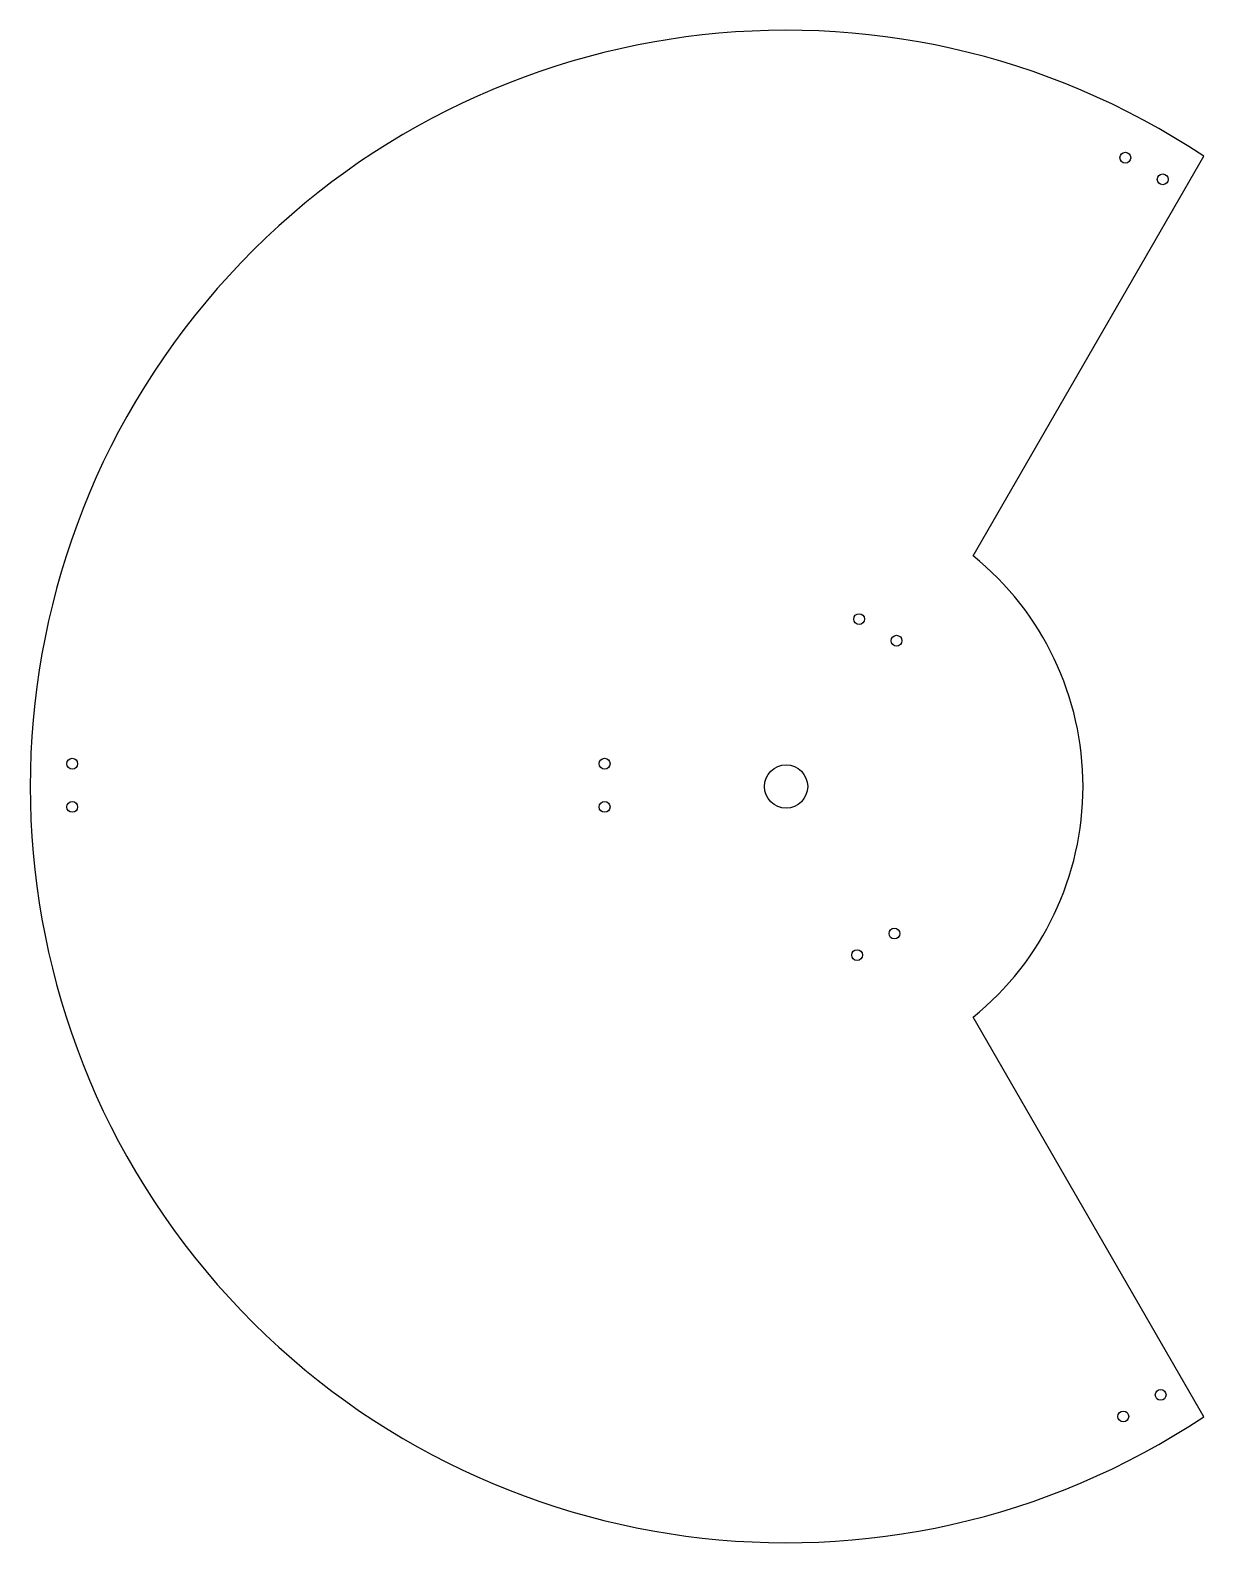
# Model space of a CAD drawing. Header units: millimetres. Extents: x 160 to 377, y -140 to 140.
import ezdxf

# ---------------------------------------------------------------- set-up
doc = ezdxf.new("R2010")
doc.units = ezdxf.units.MM
doc.layers.get('0').update_dxf_attribs({"linetype": 'CONTINUOUS'})

msp = doc.modelspace()

# ---------------------------------------------------------------- linework, layer by layer
msp.add_lwpolyline([(377.37, -116.68), (334.66, -42.71, 0.476339), (334.66, 42.71), (377.37, 116.68, 1.862904)], format="xyb", close=True)
for centre, radius in [((362.84, 116.4), 1), ((369.76, 112.4), 1), ((313.53, 30.99), 1), ((320.46, 26.99), 1), ((167.78, 4.22), 1), ((266.39, 4.22), 1), ((300, 0), 4), ((167.78, -3.78), 1), ((266.39, -3.78), 1), ((320.07, -27.22), 1), ((313.15, -31.21), 1), ((369.38, -112.62), 1), ((362.46, -116.62), 1)]:
    msp.add_circle(centre, radius)

doc.saveas('drawing.dxf')
